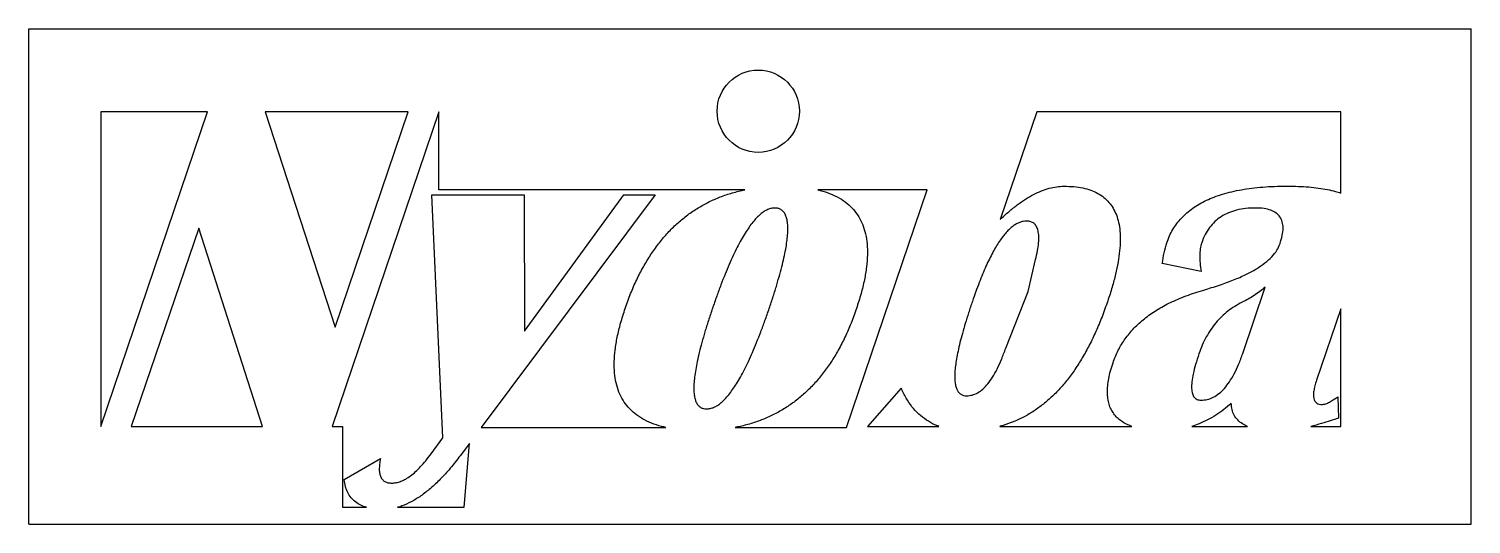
# Model space of a CAD drawing. Header units: millimetres. Extents: x 90 to 142.6, y 213.8 to 231.9.
import ezdxf

# ---------------------------------------------------------------- set-up
doc = ezdxf.new("R2010")
doc.units = ezdxf.units.MM

msp = doc.modelspace()

# ---------------------------------------------------------------- linework, layer by layer
at = {"color": 7, "linetype": 'Continuous', "lineweight": 25}
for p, q in [((89.955, 213.802), (89.955, 231.853)), ((89.955, 231.853), (142.558, 231.853)), ((142.558, 213.802), (142.558, 231.853)), ((96.472, 228.826), (92.578, 228.826)), ((92.578, 228.826), (92.578, 217.366)), ((92.578, 217.366), (96.472, 228.826)), ((98.576, 228.826), (101.128, 220.982)), ((103.794, 228.826), (98.576, 228.826)), ((104.908, 228.826), (101.013, 217.366)), ((101.128, 220.982), (103.794, 228.826)), ((104.908, 225.987), (104.908, 228.826)), ((126.713, 228.826), (125.38, 224.906)), ((137.805, 228.826), (126.713, 228.826)), ((137.805, 225.869), (137.805, 228.826)), ((105.05, 216.946), (104.652, 225.802)), ((104.652, 225.802), (108.016, 225.802)), ((116.066, 225.987), (104.908, 225.987)), ((112.794, 225.802), (106.455, 217.325)), ((108.016, 225.802), (108.034, 220.84)), ((108.034, 220.84), (111.66, 225.802)), ((111.66, 225.802), (112.794, 225.802)), ((122.724, 225.987), (118.725, 225.987)), ((119.78, 217.325), (122.724, 225.987)), ((96.149, 224.595), (93.692, 217.366)), ((98.474, 217.366), (96.149, 224.595)), ((126.4, 222.28), (126.671, 223.442)), ((132.714, 223.006), (131.294, 223.3)), ((125.582, 220.214), (126.4, 222.28)), ((134.226, 220.02), (135.047, 222.437)), ((137.805, 221.654), (136.92, 219.047)), ((137.805, 217.366), (137.805, 221.654)), ((121.769, 218.764), (120.548, 217.366)), ((137.693, 218.438), (137.725, 217.669)), ((93.692, 217.366), (98.474, 217.366)), ((101.013, 217.366), (101.395, 217.366)), ((101.395, 217.366), (101.395, 214.415)), ((106.455, 217.325), (113.192, 217.325)), ((115.711, 217.325), (119.78, 217.325)), ((120.548, 217.366), (123.144, 217.366)), ((125.365, 217.366), (130.178, 217.366)), ((132.372, 217.366), (134.397, 217.366)), ((136.707, 217.366), (137.805, 217.366)), ((104.624, 216.366), (105.05, 216.946)), ((106.023, 216.747), (105.686, 216.297)), ((105.83, 214.415), (106.023, 216.747)), ((101.461, 215.424), (102.779, 216.192)), ((101.395, 214.415), (102.272, 214.415)), ((103.404, 214.415), (105.83, 214.415)), ((89.955, 213.802), (142.558, 213.802))]:
    msp.add_line(p, q, dxfattribs=at)
msp.add_circle((116.558, 228.853), 1.5, dxfattribs=at)
for points, knots in [([(111.705, 221.663), (111.769, 221.844), (111.894, 222.198), (112.117, 222.704), (112.36, 223.175), (112.624, 223.611), (112.907, 224.014), (113.214, 224.38), (113.541, 224.713), (113.89, 225.011), (114.262, 225.272), (114.654, 225.499), (115.067, 225.692), (115.501, 225.849), (115.838, 225.939), (116.029, 225.98), (116.066, 225.987)], [0, 0, 0, 0, 0.0733624, 0.143672, 0.211204, 0.2761042, 0.3386807, 0.39948, 0.4586965, 0.5169804, 0.5748007, 0.6323629, 0.6901205, 0.7488207, 0.8089142, 0.8234168, 0.8234168, 0.8234168, 0.8234168]), ([(118.725, 225.987), (118.757, 225.98), (118.914, 225.94), (119.184, 225.853), (119.514, 225.696), (119.799, 225.504), (120.037, 225.273), (120.232, 225.009), (120.38, 224.708), (120.481, 224.373), (120.537, 224.004), (120.548, 223.601), (120.51, 223.164), (120.432, 222.693), (120.309, 222.187), (120.198, 221.843), (120.14, 221.663)], [0.1966346, 0.1966346, 0.1966346, 0.1966346, 0.2114193, 0.270746, 0.3257273, 0.3774478, 0.4269334, 0.4761828, 0.5264216, 0.5790633, 0.6353407, 0.6962664, 0.7626695, 0.8351117, 0.9140992, 1, 1, 1, 1]), ([(125.38, 224.906), (125.485, 225.002), (125.686, 225.187), (125.993, 225.437), (126.296, 225.643), (126.589, 225.819), (126.88, 225.95), (127.16, 226.05), (127.437, 226.106), (127.619, 226.115), (127.708, 226.12)], [0, 0, 0, 0, 0.158028, 0.305536, 0.441406, 0.567981, 0.686076, 0.796768, 0.900643, 1, 1, 1, 1]), ([(127.708, 226.12), (127.828, 226.116), (128.058, 226.11), (128.386, 226.064), (128.679, 225.982), (128.938, 225.868), (129.164, 225.72), (129.353, 225.535), (129.507, 225.319), (129.628, 225.071), (129.708, 224.789), (129.755, 224.476), (129.765, 224.131), (129.741, 223.754), (129.686, 223.343), (129.591, 222.902), (129.467, 222.426), (129.36, 222.103), (129.305, 221.934)], [0, 0, 0, 0, 0.0651728, 0.1245999, 0.1787437, 0.229387, 0.2773254, 0.3243125, 0.3712825, 0.4206766, 0.4730955, 0.5294143, 0.5914093, 0.6597684, 0.7340548, 0.8156751, 0.9038787, 1, 1, 1, 1]), ([(131.458, 224.056), (131.49, 224.14), (131.552, 224.307), (131.675, 224.543), (131.823, 224.76), (131.993, 224.963), (132.185, 225.151), (132.403, 225.319), (132.643, 225.472), (132.904, 225.611), (133.191, 225.73), (133.5, 225.834), (133.832, 225.923), (134.188, 225.995), (134.566, 226.052), (134.967, 226.091), (135.392, 226.117), (135.683, 226.119), (135.833, 226.12)], [0, 0, 0, 0, 0.052193, 0.103124, 0.15363, 0.204443, 0.256087, 0.30914, 0.363383, 0.420982, 0.480411, 0.543313, 0.609977, 0.679611, 0.753472, 0.831207, 0.913505, 1, 1, 1, 1]), ([(135.833, 226.12), (135.973, 226.119), (136.243, 226.116), (136.63, 226.095), (136.985, 226.053), (137.309, 226.005), (137.579, 225.939), (137.74, 225.891), (137.805, 225.869)], [0, 0, 0, 0, 0.1007734, 0.1939351, 0.279131, 0.3576416, 0.4293665, 0.4786934, 0.4786934, 0.4786934, 0.4786934]), ([(117.163, 225.324), (117.12, 225.321), (117.03, 225.314), (116.897, 225.27), (116.764, 225.195), (116.628, 225.094), (116.493, 224.963), (116.352, 224.806), (116.215, 224.617), (116.072, 224.403), (115.932, 224.159), (115.787, 223.887), (115.642, 223.586), (115.491, 223.258), (115.344, 222.899), (115.192, 222.513), (115.037, 222.099), (114.939, 221.811), (114.888, 221.663)], [0, 0, 0, 0, 0.029112, 0.060068, 0.093669, 0.131044, 0.17314, 0.22002, 0.272077, 0.329459, 0.392512, 0.461182, 0.536051, 0.616693, 0.703455, 0.796096, 0.895169, 1, 1, 1, 1]), ([(116.957, 221.663), (117.006, 221.811), (117.102, 222.096), (117.231, 222.51), (117.344, 222.896), (117.436, 223.254), (117.51, 223.583), (117.573, 223.883), (117.609, 224.156), (117.633, 224.398), (117.64, 224.614), (117.625, 224.801), (117.597, 224.96), (117.549, 225.093), (117.478, 225.195), (117.391, 225.272), (117.282, 225.316), (117.204, 225.321), (117.163, 225.324)], [0, 0, 0, 0, 0.116616, 0.225386, 0.325757, 0.418215, 0.502396, 0.579108, 0.647531, 0.708731, 0.762227, 0.809016, 0.848898, 0.883545, 0.913909, 0.941699, 0.969301, 1, 1, 1, 1]), ([(134.701, 225.324), (134.578, 225.321), (134.343, 225.314), (134.007, 225.254), (133.706, 225.155), (133.437, 225.018), (133.205, 224.835), (133.01, 224.612), (132.843, 224.353), (132.769, 224.157), (132.732, 224.056)], [0, 0, 0, 0, 0.145956, 0.279043, 0.403605, 0.521203, 0.636246, 0.752045, 0.871983, 1, 1, 1, 1]), ([(135.587, 224.026), (135.617, 224.126), (135.673, 224.311), (135.709, 224.58), (135.68, 224.811), (135.598, 225.007), (135.449, 225.155), (135.245, 225.255), (134.991, 225.316), (134.803, 225.321), (134.701, 225.324)], [0, 0, 0, 0, 0.158402, 0.292105, 0.405904, 0.507455, 0.607605, 0.716357, 0.846764, 1, 1, 1, 1]), ([(126.343, 224.847), (126.302, 224.844), (126.218, 224.838), (126.093, 224.805), (125.97, 224.745), (125.844, 224.666), (125.724, 224.558), (125.597, 224.435), (125.477, 224.283), (125.352, 224.112), (125.228, 223.918), (125.107, 223.699), (124.983, 223.459), (124.858, 223.197), (124.734, 222.912), (124.613, 222.601), (124.489, 222.27), (124.409, 222.04), (124.368, 221.922)], [0, 0, 0, 0, 0.033223, 0.068069, 0.10458, 0.144621, 0.188152, 0.235847, 0.288098, 0.345574, 0.408068, 0.475417, 0.549025, 0.627469, 0.712052, 0.801984, 0.898456, 1, 1, 1, 1]), ([(126.671, 223.442), (126.697, 223.551), (126.746, 223.753), (126.783, 224.04), (126.794, 224.284), (126.772, 224.485), (126.717, 224.647), (126.624, 224.766), (126.493, 224.836), (126.395, 224.843), (126.343, 224.847)], [0, 0, 0, 0, 0.202012, 0.375364, 0.520424, 0.640934, 0.73978, 0.824757, 0.906354, 1, 1, 1, 1]), ([(131.294, 223.3), (131.312, 223.431), (131.348, 223.687), (131.422, 223.935), (131.458, 224.056)], [0, 0, 0, 0, 0.5109048, 1, 1, 1, 1]), ([(132.732, 224.056), (132.712, 223.985), (132.67, 223.835), (132.655, 223.585), (132.668, 223.305), (132.698, 223.11), (132.714, 223.006)], [0, 0, 0, 0, 0.207755, 0.440846, 0.703949, 1, 1, 1, 1]), ([(132.804, 222.332), (132.997, 222.391), (133.366, 222.502), (133.879, 222.692), (134.33, 222.885), (134.712, 223.093), (135.03, 223.309), (135.282, 223.534), (135.477, 223.768), (135.551, 223.943), (135.587, 224.026)], [0, 0, 0, 0, 0.180754, 0.3433003, 0.4888206, 0.6180317, 0.7313824, 0.8309777, 0.9195401, 1, 1, 1, 1]), ([(129.496, 219.686), (129.524, 219.764), (129.579, 219.919), (129.686, 220.14), (129.804, 220.355), (129.941, 220.561), (130.093, 220.758), (130.261, 220.946), (130.445, 221.124), (130.645, 221.294), (130.859, 221.456), (131.089, 221.608), (131.336, 221.752), (131.599, 221.886), (131.879, 222.01), (132.172, 222.126), (132.481, 222.237), (132.695, 222.3), (132.804, 222.332)], [0, 0, 0, 0, 0.055996, 0.111453, 0.166953, 0.223062, 0.279307, 0.335979, 0.394161, 0.453328, 0.514076, 0.57628, 0.640938, 0.707975, 0.777093, 0.848669, 0.922814, 1, 1, 1, 1]), ([(135.047, 222.437), (134.915, 222.331), (134.652, 222.121), (134.354, 221.965), (134.206, 221.887)], [0, 0, 0, 0, 0.503136, 1, 1, 1, 1]), ([(113.192, 217.325), (113.138, 217.336), (112.957, 217.38), (112.665, 217.474), (112.336, 217.631), (112.05, 217.824), (111.81, 218.053), (111.616, 218.318), (111.468, 218.618), (111.366, 218.954), (111.31, 219.323), (111.3, 219.726), (111.334, 220.163), (111.413, 220.634), (111.535, 221.14), (111.647, 221.484), (111.705, 221.663)], [0.1866979, 0.1866979, 0.1866979, 0.1866979, 0.2119512, 0.2712196, 0.3261468, 0.3778165, 0.4275256, 0.4767267, 0.5269161, 0.579506, 0.6357282, 0.696594, 0.7629028, 0.8352738, 0.9141836, 1, 1, 1, 1]), ([(114.888, 221.663), (114.838, 221.516), (114.743, 221.231), (114.613, 220.817), (114.504, 220.43), (114.408, 220.073), (114.333, 219.744), (114.277, 219.443), (114.231, 219.172), (114.213, 218.928), (114.206, 218.713), (114.216, 218.526), (114.249, 218.367), (114.293, 218.234), (114.362, 218.131), (114.449, 218.055), (114.557, 218.011), (114.634, 218.005), (114.674, 218.003)], [0, 0, 0, 0, 0.116746, 0.225639, 0.32595, 0.418669, 0.502944, 0.579623, 0.648304, 0.709518, 0.763074, 0.80987, 0.849918, 0.884385, 0.91443, 0.942252, 0.969884, 1, 1, 1, 1]), ([(114.674, 218.003), (114.718, 218.006), (114.809, 218.012), (114.944, 218.058), (115.078, 218.131), (115.214, 218.233), (115.35, 218.364), (115.49, 218.521), (115.627, 218.71), (115.773, 218.922), (115.912, 219.169), (116.061, 219.439), (116.206, 219.74), (116.353, 220.07), (116.501, 220.428), (116.653, 220.814), (116.808, 221.228), (116.906, 221.516), (116.957, 221.663)], [0, 0, 0, 0, 0.029624, 0.060537, 0.09458, 0.131903, 0.173941, 0.220756, 0.272741, 0.330352, 0.393318, 0.462155, 0.536921, 0.617223, 0.703865, 0.796378, 0.895314, 1, 1, 1, 1]), ([(120.14, 221.663), (120.076, 221.483), (119.951, 221.129), (119.728, 220.623), (119.484, 220.153), (119.224, 219.714), (118.936, 219.315), (118.634, 218.945), (118.304, 218.615), (117.957, 218.316), (117.587, 218.054), (117.196, 217.827), (116.783, 217.635), (116.349, 217.478), (115.988, 217.381), (115.773, 217.337), (115.711, 217.325)], [0, 0, 0, 0, 0.0734416, 0.1438271, 0.2114321, 0.2762384, 0.3390665, 0.3997282, 0.4592319, 0.5173371, 0.5749606, 0.6325849, 0.6904049, 0.7491685, 0.8090202, 0.8333835, 0.8333835, 0.8333835, 0.8333835]), ([(124.368, 221.922), (124.321, 221.783), (124.23, 221.516), (124.111, 221.126), (124.007, 220.763), (123.916, 220.427), (123.844, 220.118), (123.788, 219.835), (123.751, 219.579), (123.727, 219.35), (123.72, 219.148), (123.733, 218.973), (123.756, 218.822), (123.806, 218.701), (123.864, 218.6), (123.948, 218.531), (124.046, 218.485), (124.119, 218.482), (124.157, 218.48)], [0, 0, 0, 0, 0.1173187, 0.2254487, 0.3260949, 0.4186563, 0.5036669, 0.5799339, 0.6488901, 0.7101301, 0.7638082, 0.8103006, 0.8507125, 0.8849126, 0.9146878, 0.9424255, 0.9700045, 1, 1, 1, 1]), ([(129.305, 221.934), (129.237, 221.743), (129.104, 221.369), (128.88, 220.833), (128.641, 220.332), (128.386, 219.871), (128.117, 219.444), (127.83, 219.056), (127.531, 218.702), (127.213, 218.386), (126.878, 218.11), (126.533, 217.865), (126.167, 217.665), (125.788, 217.496), (125.517, 217.407), (125.374, 217.368), (125.365, 217.366)], [0, 0, 0, 0, 0.0806867, 0.157795, 0.2308985, 0.3009599, 0.3673274, 0.4311911, 0.4926672, 0.5516186, 0.6089565, 0.6648104, 0.7198288, 0.7745663, 0.8293781, 0.8331689, 0.8331689, 0.8331689, 0.8331689]), ([(134.206, 221.887), (134.115, 221.839), (133.934, 221.742), (133.683, 221.566), (133.454, 221.366), (133.243, 221.144), (133.058, 220.894), (132.892, 220.623), (132.746, 220.329), (132.671, 220.119), (132.632, 220.012)], [0, 0, 0, 0, 0.123502, 0.2441935, 0.3647392, 0.4857422, 0.6093351, 0.7344806, 0.8644844, 1, 1, 1, 1]), ([(124.157, 218.48), (124.225, 218.486), (124.366, 218.497), (124.569, 218.586), (124.761, 218.724), (124.943, 218.918), (125.117, 219.165), (125.282, 219.466), (125.44, 219.82), (125.533, 220.078), (125.582, 220.214)], [0, 0, 0, 0, 0.086583, 0.177148, 0.274715, 0.384997, 0.511032, 0.654863, 0.817864, 1, 1, 1, 1]), ([(132.632, 220.012), (132.589, 219.881), (132.51, 219.637), (132.42, 219.294), (132.371, 219.002), (132.357, 218.762), (132.378, 218.57), (132.445, 218.426), (132.562, 218.334), (132.655, 218.325), (132.704, 218.321)], [0, 0, 0, 0, 0.216798, 0.40198, 0.556157, 0.681134, 0.778444, 0.855812, 0.924491, 1, 1, 1, 1]), ([(132.704, 218.321), (132.782, 218.326), (132.938, 218.337), (133.162, 218.422), (133.373, 218.558), (133.57, 218.749), (133.753, 218.992), (133.927, 219.286), (134.088, 219.633), (134.179, 219.886), (134.226, 220.02)], [0, 0, 0, 0, 0.095895, 0.191778, 0.292619, 0.404163, 0.528281, 0.667893, 0.825021, 1, 1, 1, 1]), ([(130.178, 217.366), (130.113, 217.39), (129.984, 217.444), (129.804, 217.548), (129.648, 217.676), (129.521, 217.823), (129.42, 217.989), (129.348, 218.176), (129.304, 218.383), (129.287, 218.608), (129.299, 218.851), (129.337, 219.113), (129.402, 219.395), (129.464, 219.586), (129.496, 219.686)], [0.292706, 0.292706, 0.292706, 0.292706, 0.346671, 0.4010395, 0.4525572, 0.501698, 0.5512228, 0.6022264, 0.6561003, 0.7140295, 0.7763292, 0.8443938, 0.9188028, 1, 1, 1, 1]), ([(136.92, 219.047), (136.897, 218.979), (136.856, 218.851), (136.819, 218.671), (136.802, 218.516), (136.817, 218.389), (136.852, 218.285), (136.922, 218.209), (137.021, 218.17), (137.092, 218.165), (137.131, 218.162)], [0, 0, 0, 0, 0.197246, 0.366827, 0.506096, 0.620687, 0.715768, 0.802714, 0.894441, 1, 1, 1, 1]), ([(123.144, 217.366), (123.095, 217.384), (122.937, 217.448), (122.684, 217.59), (122.402, 217.811), (122.154, 218.081), (121.937, 218.401), (121.826, 218.64), (121.769, 218.764)], [0.3296148, 0.3296148, 0.3296148, 0.3296148, 0.382206, 0.4994685, 0.61717, 0.7376296, 0.8643734, 1, 1, 1, 1]), ([(137.131, 218.162), (137.163, 218.166), (137.24, 218.177), (137.365, 218.236), (137.521, 218.321), (137.631, 218.396), (137.693, 218.438)], [0, 0, 0, 0, 0.152068, 0.369132, 0.64742, 1, 1, 1, 1]), ([(133.811, 218.212), (133.72, 218.131), (133.539, 217.972), (133.247, 217.769), (132.947, 217.596), (132.655, 217.461), (132.461, 217.393), (132.372, 217.366)], [0, 0, 0, 0, 0.1316934, 0.2598092, 0.3839338, 0.5063101, 0.6065894, 0.6065894, 0.6065894, 0.6065894]), ([(134.397, 217.366), (134.335, 217.392), (134.208, 217.456), (134.041, 217.591), (133.908, 217.768), (133.829, 217.98), (133.817, 218.132), (133.811, 218.212)], [0.4822738, 0.4822738, 0.4822738, 0.4822738, 0.5770172, 0.6832318, 0.7841874, 0.8873339, 1, 1, 1, 1]), ([(137.725, 217.669), (137.519, 217.599), (137.184, 217.484), (136.84, 217.396), (136.707, 217.366)], [0, 0, 0, 0, 0.2741096, 0.4457829, 0.4457829, 0.4457829, 0.4457829]), ([(103.187, 215.297), (103.243, 215.301), (103.358, 215.308), (103.531, 215.362), (103.709, 215.445), (103.885, 215.567), (104.069, 215.717), (104.252, 215.904), (104.442, 216.12), (104.562, 216.282), (104.624, 216.366)], [0, 0, 0, 0, 0.0904471, 0.1869031, 0.2908089, 0.4069927, 0.5338641, 0.6743747, 0.8294783, 1, 1, 1, 1]), ([(105.686, 216.297), (105.567, 216.142), (105.339, 215.846), (104.978, 215.447), (104.62, 215.109), (104.266, 214.833), (103.916, 214.614), (103.626, 214.485), (103.455, 214.429), (103.404, 214.415)], [0, 0, 0, 0, 0.1648743, 0.3164408, 0.4549914, 0.5810733, 0.6964036, 0.8038791, 0.8485036, 0.8485036, 0.8485036, 0.8485036]), ([(102.779, 216.192), (102.767, 216.123), (102.744, 215.994), (102.732, 215.811), (102.745, 215.654), (102.784, 215.524), (102.848, 215.42), (102.94, 215.347), (103.057, 215.305), (103.142, 215.3), (103.187, 215.297)], [0, 0, 0, 0, 0.181844, 0.33825, 0.471509, 0.585859, 0.684964, 0.780853, 0.883765, 1, 1, 1, 1]), ([(102.272, 214.415), (102.199, 214.435), (102.056, 214.487), (101.864, 214.605), (101.699, 214.759), (101.579, 214.952), (101.495, 215.176), (101.473, 215.338), (101.461, 215.424)], [0.3046343, 0.3046343, 0.3046343, 0.3046343, 0.417895, 0.5321516, 0.6424507, 0.7535372, 0.8707854, 1, 1, 1, 1])]:
    msp.add_open_spline(points, degree=3, knots=knots, dxfattribs=at)

doc.saveas('drawing.dxf')
